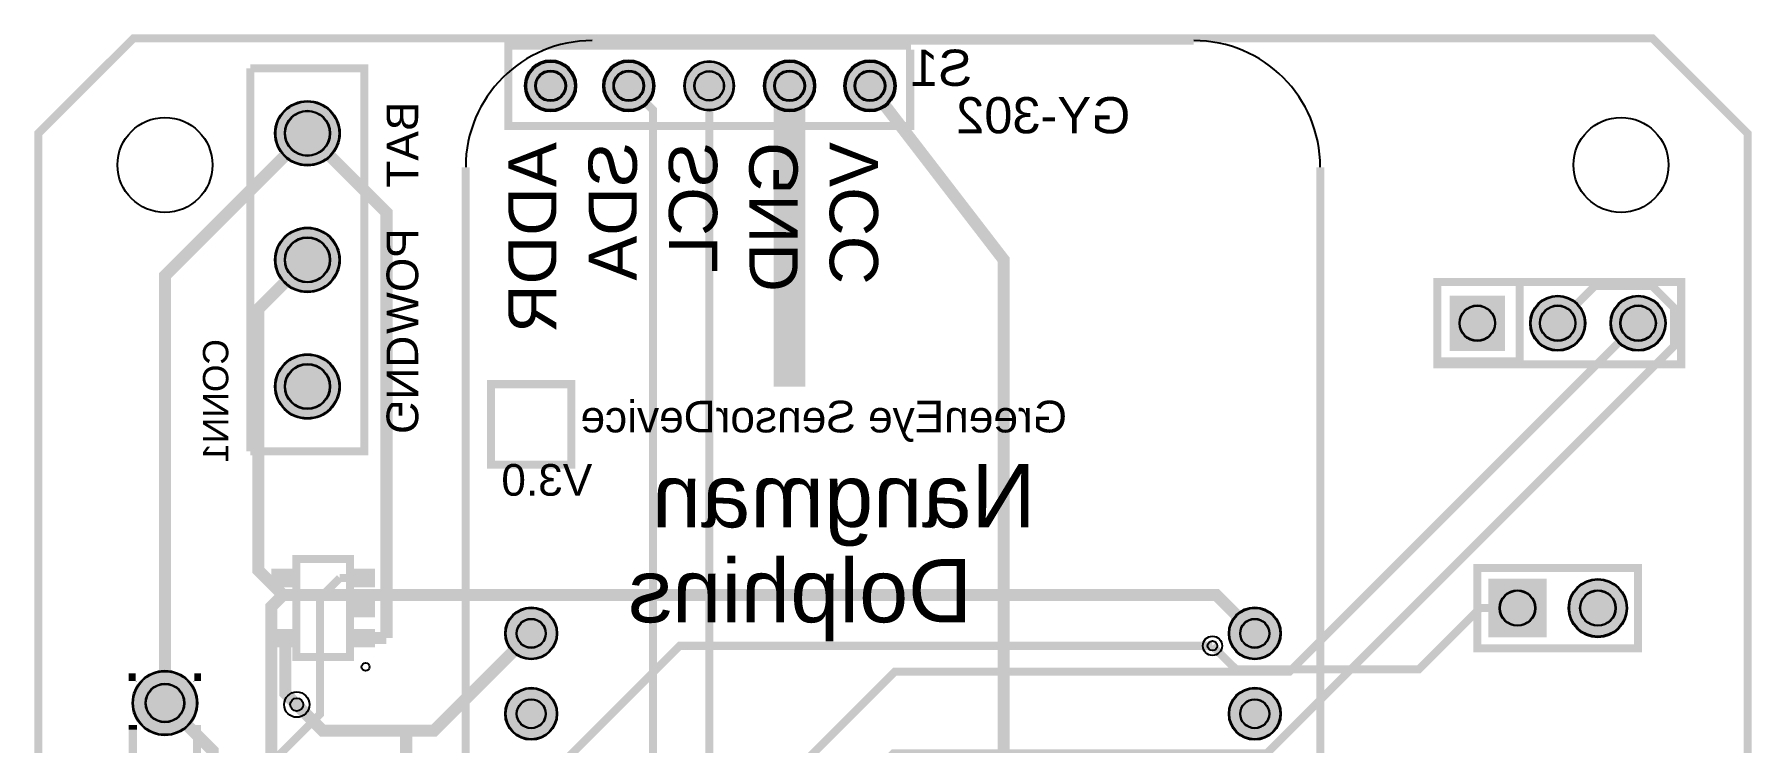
# Model space of a CAD drawing. Header units: millimetres. Extents: x 0 to 54, y -132 to 12.
# Drawn here: x -0.1 to 54.1, y -10.3 to 12.1 of the extents above; entities that cross this region are included whole.
import ezdxf

# ---------------------------------------------------------------- set-up
doc = ezdxf.new("R2010")
doc.units = ezdxf.units.MM
for name, color, linetype, true_color in [('BoardOutLine', 7, 'Continuous', 0xff00ff), ('BottomLayer', 7, 'Continuous', 0x0000ff), ('BottomSilkLayer', 7, 'Continuous', 0x66cc33), ('BottomSolderMaskLayer', 7, 'Continuous', 0xaa00ff), ('Hole', 7, 'Continuous', 0x222222), ('Multi-Layer', 7, 'Continuous', 0xc0c0c0), ('TopLayer', 7, 'Continuous', 0xff0000), ('TopPasteMaskLayer', 7, 'Continuous', 0x808080), ('TopSilkLayer', 7, 'Continuous', 0xffcc00), ('TopSolderMaskLayer', 7, 'Continuous', 0x800080)]:
    doc.layers.add(name, color=color, linetype=linetype, true_color=true_color)
doc.styles.get("Standard").update_dxf_attribs({"font": 'arial.ttf'})

msp = doc.modelspace()

# ---------------------------------------------------------------- hatches: boundary and pattern name
at = {"layer": 'BottomSolderMaskLayer'}
for points in [[(15.369, 10.5, 1), (16.995, 10.5, 1)], [(17.841, 10.5, 1), (19.466, 10.5, 1)], [(20.406, 10.5, 1), (21.981, 10.5, 1)], [(22.921, 10.5, 1), (24.546, 10.5, 1)], [(25.461, 10.5, 1), (27.086, 10.5, 1)], [(7.475, 9, 1), (9.525, 9, 1)], [(7.475, 5, 1), (9.525, 5, 1)], [(44.585, 3.875), (46.335, 3.875), (46.335, 2.125), (44.585, 2.125)], [(47.125, 3, 1), (48.875, 3, 1)], [(49.665, 3, 1), (51.415, 3, 1)], [(7.475, 1, 1), (9.525, 1, 1)], [(45.805, -5.075), (47.655, -5.075), (47.655, -6.925), (45.805, -6.925)], [(48.345, -6, 1), (50.195, -6, 1)], [(14.745, -6.8, 1), (16.395, -6.8, 1)], [(37.605, -6.8, 1), (39.255, -6.8, 1)], [(2.975, -9, 1), (5.025, -9, 1)], [(14.745, -9.34, 1), (16.395, -9.34, 1)], [(37.605, -9.34, 1), (39.255, -9.34, 1)]]:
    msp.add_hatch(color=256, dxfattribs=at).paths.add_polyline_path(points)
at = {"layer": 'Multi-Layer'}
for points in [[(15.42, 10.5, 1), (16.944, 10.5, 1)], [(17.891, 10.5, 1), (19.415, 10.5, 1)], [(20.431, 10.5, 1), (21.955, 10.5, 1)], [(22.971, 10.5, 1), (24.495, 10.5, 1)], [(25.511, 10.5, 1), (27.035, 10.5, 1)], [(7.5, 9, 1), (9.5, 9, 1)], [(7.5, 5, 1), (9.5, 5, 1)], [(44.61, 3.85), (46.31, 3.85), (46.31, 2.15), (44.61, 2.15)], [(47.15, 3, 1), (48.85, 3, 1)], [(49.69, 3, 1), (51.39, 3, 1)], [(7.5, 1, 1), (9.5, 1, 1)], [(45.83, -5.1), (47.63, -5.1), (47.63, -6.9), (45.83, -6.9)], [(48.37, -6, 1), (50.17, -6, 1)], [(14.77, -6.8, 1), (16.37, -6.8, 1)], [(37.63, -6.8, 1), (39.23, -6.8, 1)], [(3, -9, 1), (5, -9, 1)], [(14.77, -9.34, 1), (16.37, -9.34, 1)], [(37.63, -9.34, 1), (39.23, -9.34, 1)]]:
    msp.add_hatch(color=256, dxfattribs=at).paths.add_polyline_path(points)
at = {"layer": 'TopLayer'}
for points in [[(8.199, -4.774), (8.199, -5.324), (7.399, -5.324), (7.399, -4.774)], [(10.599, -4.774), (10.599, -5.324), (9.799, -5.324), (9.799, -4.774)], [(10.599, -5.724), (10.599, -6.274), (9.799, -6.274), (9.799, -5.724)], [(8.199, -6.674), (8.199, -7.225), (7.399, -7.225), (7.399, -6.674)], [(10.599, -6.674), (10.599, -7.225), (9.799, -7.225), (9.799, -6.674)]]:
    msp.add_hatch(color=256, dxfattribs=at).paths.add_polyline_path(points)
at = {"layer": 'TopPasteMaskLayer'}
for points in [[(8.199, -4.774), (8.199, -5.324), (7.399, -5.324), (7.399, -4.774)], [(10.599, -4.774), (10.599, -5.324), (9.799, -5.324), (9.799, -4.774)], [(10.599, -5.724), (10.599, -6.274), (9.799, -6.274), (9.799, -5.724)], [(8.199, -6.674), (8.199, -7.225), (7.399, -7.225), (7.399, -6.674)], [(10.599, -6.674), (10.599, -7.225), (9.799, -7.225), (9.799, -6.674)]]:
    msp.add_hatch(color=256, dxfattribs=at).paths.add_polyline_path(points)
at = {"layer": 'TopSolderMaskLayer'}
for points in [[(15.369, 10.5, 1), (16.995, 10.5, 1)], [(17.841, 10.5, 1), (19.466, 10.5, 1)], [(20.406, 10.5, 1), (21.981, 10.5, 1)], [(22.921, 10.5, 1), (24.546, 10.5, 1)], [(25.461, 10.5, 1), (27.086, 10.5, 1)], [(7.475, 9, 1), (9.525, 9, 1)], [(7.475, 5, 1), (9.525, 5, 1)], [(44.585, 3.875), (46.335, 3.875), (46.335, 2.125), (44.585, 2.125)], [(47.125, 3, 1), (48.875, 3, 1)], [(49.665, 3, 1), (51.415, 3, 1)], [(7.475, 1, 1), (9.525, 1, 1)], [(8.236, -4.757), (8.236, -5.342), (7.362, -5.342), (7.362, -4.757)], [(10.636, -4.757), (10.636, -5.342), (9.762, -5.342), (9.762, -4.757)], [(45.805, -5.075), (47.655, -5.075), (47.655, -6.925), (45.805, -6.925)], [(48.345, -6, 1), (50.195, -6, 1)], [(10.636, -5.707), (10.636, -6.292), (9.762, -6.292), (9.762, -5.707)], [(14.745, -6.8, 1), (16.395, -6.8, 1)], [(37.605, -6.8, 1), (39.255, -6.8, 1)], [(8.236, -6.657), (8.236, -7.242), (7.362, -7.242), (7.362, -6.657)], [(10.636, -6.657), (10.636, -7.242), (9.762, -7.242), (9.762, -6.657)], [(2.975, -9, 1), (5.025, -9, 1)], [(14.745, -9.34, 1), (16.395, -9.34, 1)], [(37.605, -9.34, 1), (39.255, -9.34, 1)]]:
    msp.add_hatch(color=256, dxfattribs=at).paths.add_polyline_path(points)

# ---------------------------------------------------------------- linework, layer by layer
at = {"layer": 'BoardOutLine', "const_width": 0.254}
msp.add_lwpolyline([(0, -128.001), (0, 9), (3, 12), (3, 12), (51, 12), (54, 9), (54.001, -128.001)], dxfattribs=at)
at = {"layer": 'BottomLayer'}
for points, const_width in [([(4, -9), (4, 4.5), (8.5, 9)], 0.381), ([(7.73, -5.59), (6.949, -4.81), (6.949, 3.449), (8.5, 5)], 0.381), ([(48, 3), (49.174, 4.174), (50.983, 4.174), (51.68, 3.478), (51.68, 2.276), (38.817, -10.587), (27.023, -10.587), (15.57, -22.04)], 0.254), ([(50.54, 3), (39.53, -8.01), (27.06, -8.01), (15.57, -19.5)], 0.254), ([(7.73, -5.59), (7.363, -5.957), (7.363, -12.634), (7.73, -13)], 0.381), ([(38.43, -6.8), (37.22, -5.59), (7.73, -5.59)], 0.381), ([(15.57, -6.8), (12.498, -9.872), (11.62, -9.872)], 0.381), ([(15.57, -11.88), (20.257, -7.193), (37.093, -7.193)], 0.254), ([(5.51, -18), (5.51, -10.51), (4, -9)], 0.381), ([(11.62, -9.872), (8.983, -9.872), (8.163, -9.051)], 0.381), ([(11.62, -9.881), (11.62, -19.355), (11.5, -19.5)], 0.381)]:
    msp.add_lwpolyline(points, dxfattribs=dict(at, const_width=const_width))
at = {"layer": 'BottomSilkLayer', "const_width": 0.254}
msp.add_lwpolyline([(14.843, 9.23), (14.843, 11.77), (17.129, 11.77), (20.177, 11.77), (27.571, 11.77), (27.543, 11.77), (27.543, 9.23), (14.843, 9.23)], close=True, dxfattribs=at)
for points in [[(6.7, -1.05), (6.7, 11.05)], [(6.7, 11.05), (10.3, 11.05), (10.3, -1.05), (6.7, -1.05)]]:
    msp.add_lwpolyline(points, dxfattribs=at)
at = {"layer": 'BottomSolderMaskLayer'}
for centre, radius in [((16.182, 10.5), 0.813), ((16.182, 10.5), 0.488), ((18.653, 10.5), 0.813), ((18.653, 10.5), 0.488), ((21.193, 10.5), 0.787), ((21.193, 10.5), 0.472), ((23.733, 10.5), 0.813), ((23.733, 10.5), 0.488), ((26.273, 10.5), 0.813), ((26.273, 10.5), 0.488), ((8.5, 9), 1.025), ((8.5, 9), 0.718), ((8.5, 5), 1.025), ((8.5, 5), 0.718), ((48, 3), 0.875), ((50.54, 3), 0.875), ((45.46, 3), 0.566), ((48, 3), 0.566), ((50.54, 3), 0.566), ((8.5, 1), 1.025), ((8.5, 1), 0.718), ((49.27, -6), 0.925), ((46.73, -6), 0.566), ((49.27, -6), 0.566), ((15.57, -6.8), 0.825), ((15.57, -6.8), 0.464), ((38.43, -6.8), 0.825), ((38.43, -6.8), 0.464), ((4, -9), 1.025), ((4, -9), 0.615), ((15.57, -9.34), 0.825), ((38.43, -9.34), 0.825), ((15.57, -9.34), 0.464), ((38.43, -9.34), 0.464)]:
    msp.add_circle(centre, radius, dxfattribs=at)
at = {"layer": 'Hole'}
for centre, radius in [((37.093, -7.193), 0.153), ((8.163, -9.051), 0.205)]:
    msp.add_circle(centre, radius, dxfattribs=at)
at = {"layer": 'Multi-Layer'}
for centre, radius in [((16.182, 10.5), 0.762), ((16.182, 10.5), 0.457), ((18.653, 10.5), 0.762), ((18.653, 10.5), 0.457), ((21.193, 10.5), 0.762), ((21.193, 10.5), 0.457), ((23.733, 10.5), 0.762), ((23.733, 10.5), 0.457), ((26.273, 10.5), 0.762), ((26.273, 10.5), 0.457), ((8.5, 9), 1), ((4, 8), 1.5), ((8.5, 9), 0.7), ((50, 8), 1.5), ((8.5, 5), 1), ((8.5, 5), 0.7), ((48, 3), 0.85), ((50.54, 3), 0.85), ((45.46, 3), 0.55), ((48, 3), 0.55), ((50.54, 3), 0.55), ((8.5, 1), 1), ((8.5, 1), 0.7), ((49.27, -6), 0.9), ((46.73, -6), 0.55), ((49.27, -6), 0.55), ((15.57, -6.8), 0.8), ((15.57, -6.8), 0.45), ((38.43, -6.8), 0.8), ((38.43, -6.8), 0.45), ((37.093, -7.193), 0.305), ((4, -9), 1), ((4, -9), 0.6), ((8.163, -9.051), 0.4), ((15.57, -9.34), 0.8), ((38.43, -9.34), 0.8), ((15.57, -9.34), 0.45), ((38.43, -9.34), 0.45)]:
    msp.add_circle(centre, radius, dxfattribs=at)
at = {"layer": 'TopLayer'}
for points, const_width in [([(23.733, 10.5), (23.733, 1)], 1), ([(18.654, 10.5), (19.419, 9.735), (19.419, -31.498), (19.421, -31.5)], 0.254), ([(22.88, -25), (21.194, -23.313), (21.194, 10.5)], 0.254), ([(26.274, 10.49), (30.5, 5), (30.5, -25)], 0.381), ([(8.5, 9), (10.998, 6.502), (10.998, -6.949)], 0.381), ([(4, -15), (4, -14.254), (8.898, -9.356), (8.898, -5.672), (9.52, -5.05)], 0.254), ([(10.199, -5.05), (9.52, -5.05)], 0.254), ([(45.551, -6), (43.615, -7.936), (37.836, -7.936), (37.093, -7.193)], 0.254), ([(46.73, -6), (45.551, -6)], 0.254), ([(8.163, -9.051), (7.799, -8.688), (7.799, -6.949)], 0.381), ([(10.199, -6.949), (10.998, -6.949)], 0.381)]:
    msp.add_lwpolyline(points, dxfattribs=dict(at, const_width=const_width))
at = {"layer": 'TopSilkLayer', "const_width": 0.254}
for points in [[(36.5, 11.93), (17.5, 11.93)], [(13.5, -24.07), (13.5, 7.93)], [(40.5, 7.93), (40.5, -24.07)], [(2.984, -8.307), (2.984, -8.19), (3.074, -8.19)], [(4.926, -8.19), (5.016, -8.19), (5.016, -8.307)], [(2.984, -9.841), (2.984, -9.693)], [(2.984, -14.307), (2.984, -9.841)], [(5.016, -14.307), (5.016, -9.693)]]:
    msp.add_lwpolyline(points, dxfattribs=at)
for points in [[(44.2, 4.3), (51.9, 4.3), (51.9, 1.7), (44.2, 1.7), (44.2, 4.3)], [(44.2, 4.3), (46.8, 4.3), (46.8, 1.8), (44.2, 1.8), (44.2, 4.3)], [(14.3, 1.074), (16.84, 1.074), (16.84, -1.466), (14.3, -1.466), (14.3, 1.074)], [(8.149, -7.549), (8.149, -4.449), (9.849, -4.449), (9.849, -7.549), (8.149, -7.549)], [(45.46, -4.73), (50.54, -4.73), (50.54, -7.27), (45.46, -7.27), (45.46, -4.73)]]:
    msp.add_lwpolyline(points, close=True, dxfattribs=at)
at = {"layer": 'TopSilkLayer'}
msp.add_circle((10.339, -7.86), 0.127, dxfattribs=at)
for centre, start, end in [((17.5, 7.93), 90, 180), ((36.5, 7.93), 0, 90)]:
    msp.add_arc(centre, 4, start, end, dxfattribs=at)
at = {"layer": 'TopSolderMaskLayer'}
for centre, radius in [((16.182, 10.5), 0.813), ((16.182, 10.5), 0.488), ((18.653, 10.5), 0.813), ((18.653, 10.5), 0.488), ((21.193, 10.5), 0.787), ((21.193, 10.5), 0.472), ((23.733, 10.5), 0.813), ((23.733, 10.5), 0.488), ((26.273, 10.5), 0.813), ((26.273, 10.5), 0.488), ((8.5, 9), 1.025), ((8.5, 9), 0.718), ((8.5, 5), 1.025), ((8.5, 5), 0.718), ((48, 3), 0.875), ((50.54, 3), 0.875), ((45.46, 3), 0.566), ((48, 3), 0.566), ((50.54, 3), 0.566), ((8.5, 1), 1.025), ((8.5, 1), 0.718), ((49.27, -6), 0.925), ((46.73, -6), 0.566), ((49.27, -6), 0.566), ((15.57, -6.8), 0.825), ((15.57, -6.8), 0.464), ((38.43, -6.8), 0.825), ((38.43, -6.8), 0.464), ((4, -9), 1.025), ((4, -9), 0.615), ((15.57, -9.34), 0.825), ((38.43, -9.34), 0.825), ((15.57, -9.34), 0.464), ((38.43, -9.34), 0.464)]:
    msp.add_circle(centre, radius, dxfattribs=at)

# ---------------------------------------------------------------- texts
at = {"layer": 'BottomSilkLayer', "text_generation_flag": 2}
for s, height, p in [('S1', 1.143, (29.5, 10.5)), ('GY-302', 1.143, (34.5, 9)), ('GreenEye SensorDevice', 1, (32.5, -0.45)), ('V3.0', 1, (17.5, -2.45)), ('Nangman', 2, (31.5, -3.45)), ('Dolphins', 2, (29.5, -6.45))]:
    msp.add_text(s, height=height, dxfattribs=at).set_placement(p)
for s, height, rotation, p in [('BAT', 1, 90, (12, 10)), ('ADDR', 1.524, 90, (16.367, 8.722)), ('VCC', 1.524, 90, (26.527, 8.722)), ('SDA', 1.524, 90, (18.907, 8.722)), ('SCL', 1.524, 90, (21.447, 8.722)), ('GND', 1.524, 90, (23.987, 8.722)), ('POW', 1, 90, (12, 6)), ('CONN1', 0.8, 90, (6, 2.5)), ('GND', 1, 270, (11, -0.5))]:
    msp.add_text(s, height=height, rotation=rotation, dxfattribs=at).set_placement(p)

doc.saveas('drawing.dxf')
